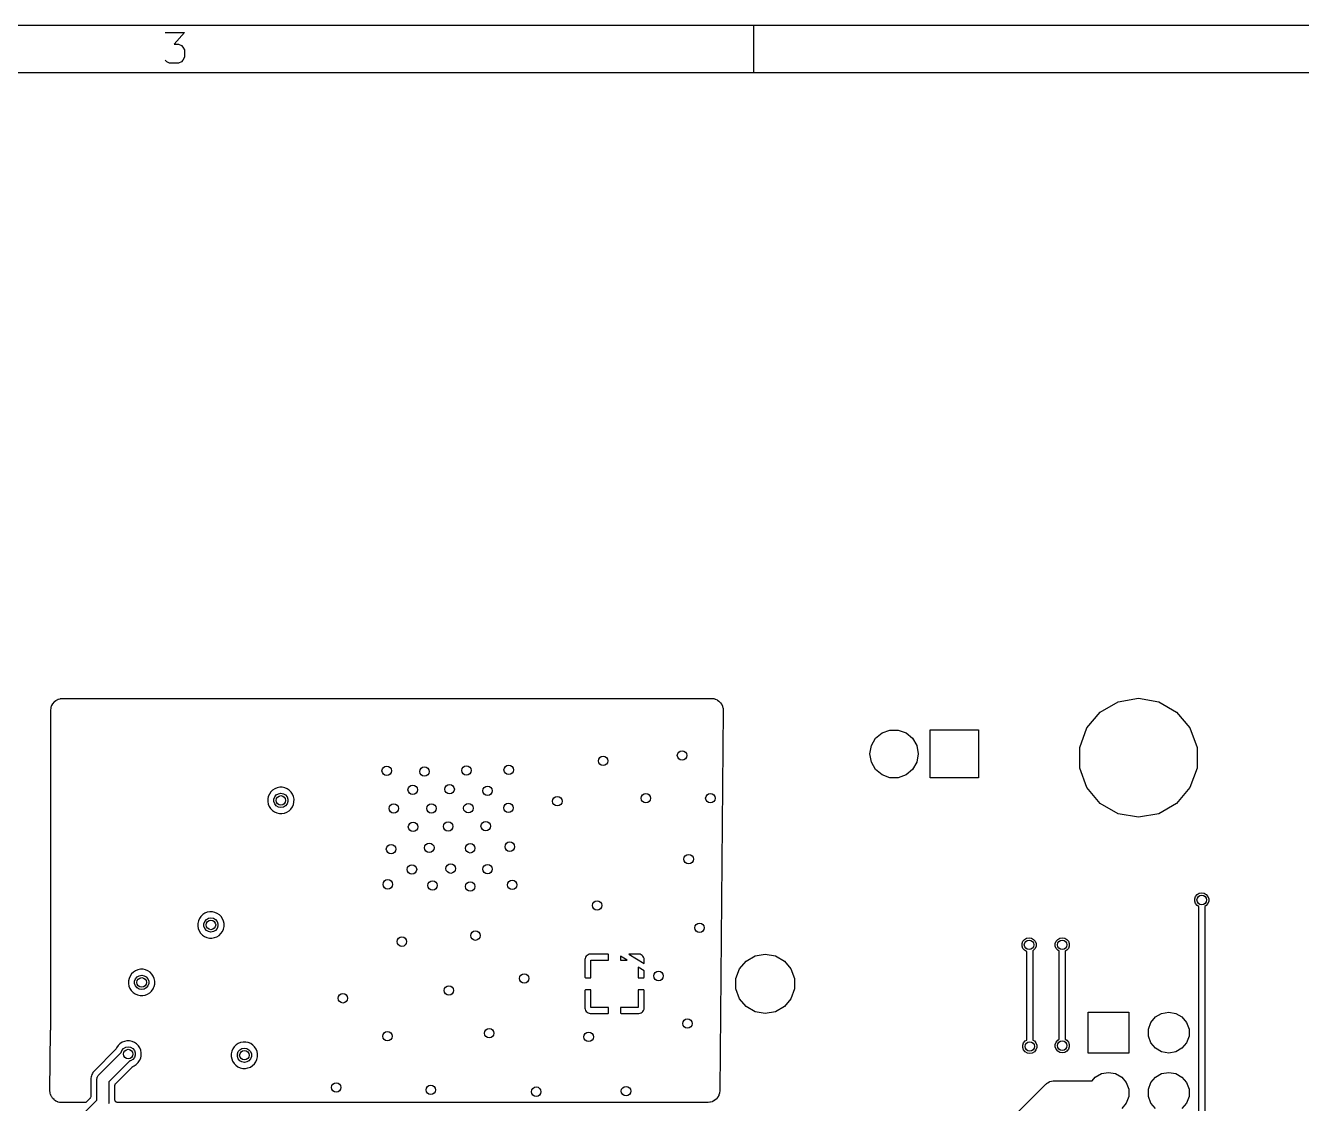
# Model space of a CAD drawing. Extents: x 10 to 287, y -200 to -10.
# Drawn here: x 129.3 to 183.1, y -55.4 to -10 of the extents above; entities that cross this region are included whole.
import ezdxf

# ---------------------------------------------------------------- set-up
doc = ezdxf.new("R2010")
doc.units = 0
doc.header["$MEASUREMENT"] = 0
doc.layers.add('BLACK', color=7, linetype='CONTINUOUS')

msp = doc.modelspace()

# ---------------------------------------------------------------- linework, layer by layer
at = {"layer": 'Black'}
for p, q in [((287.002, -10), (10, -10)), ((160, -12), (160, -10)), ((135.186, -10.2881), (135.99, -10.2881)), ((135.99, -10.2881), (135.557, -10.7833)), ((135.557, -10.7833), (135.743, -10.7833)), ((135.743, -10.7833), (135.867, -10.8452)), ((135.867, -10.8452), (135.929, -10.9071)), ((135.929, -10.9071), (135.99, -11.031)), ((135.99, -11.031), (135.99, -11.3405)), ((135.248, -11.5262), (135.186, -11.4643)), ((135.371, -11.5881), (135.248, -11.5262)), ((135.743, -11.5881), (135.371, -11.5881)), ((135.867, -11.5262), (135.743, -11.5881)), ((135.929, -11.4643), (135.867, -11.5262)), ((135.99, -11.3405), (135.929, -11.4643)), ((285.002, -12), (12, -12)), ((130.374, -38.7523), (130.395, -38.6824)), ((130.395, -38.6824), (130.4, -38.6713)), ((130.4, -38.6713), (130.404, -38.6594)), ((130.404, -38.6594), (130.439, -38.595)), ((130.439, -38.595), (130.446, -38.5852)), ((130.446, -38.5852), (130.453, -38.5743)), ((130.453, -38.5743), (130.499, -38.5178)), ((130.499, -38.5178), (130.508, -38.5097)), ((130.508, -38.5097), (130.517, -38.5002)), ((130.517, -38.5002), (130.573, -38.4539)), ((130.573, -38.4539), (130.584, -38.4477)), ((130.584, -38.4477), (130.594, -38.44)), ((130.594, -38.44), (130.658, -38.4056)), ((130.658, -38.4056), (130.67, -38.4017)), ((130.67, -38.4017), (130.681, -38.3961)), ((130.681, -38.3961), (130.751, -38.3749)), ((130.751, -38.3749), (130.764, -38.3734)), ((130.764, -38.3734), (130.776, -38.37)), ((130.776, -38.37), (130.855, -38.3622)), ((130.855, -38.3622), (130.861, -38.3627)), ((130.861, -38.3627), (130.867, -38.3616)), ((130.867, -38.3616), (158.201, -38.3616)), ((158.201, -38.3616), (158.207, -38.3626)), ((158.207, -38.3626), (158.213, -38.3621)), ((158.213, -38.3621), (158.283, -38.3683)), ((158.283, -38.3683), (158.294, -38.3712)), ((158.294, -38.3712), (158.305, -38.3722)), ((158.305, -38.3722), (158.368, -38.3892)), ((158.368, -38.3892), (158.378, -38.394)), ((158.378, -38.394), (158.389, -38.3969)), ((158.389, -38.3969), (158.448, -38.4247)), ((158.448, -38.4247), (158.458, -38.4311)), ((158.458, -38.4311), (158.468, -38.4358)), ((158.468, -38.4358), (158.521, -38.4735)), ((158.521, -38.4735), (158.529, -38.4815)), ((158.529, -38.4815), (158.538, -38.4879)), ((158.538, -38.4879), (158.584, -38.5343)), ((158.584, -38.5343), (158.59, -38.5435)), ((158.59, -38.5435), (158.598, -38.5515)), ((158.598, -38.5515), (158.635, -38.6052)), ((158.635, -38.6052), (158.64, -38.6154)), ((158.64, -38.6154), (158.647, -38.6246)), ((158.647, -38.6246), (158.674, -38.684)), ((158.674, -38.684), (158.677, -38.6948)), ((158.677, -38.6948), (158.681, -38.7049)), ((158.681, -38.7049), (158.698, -38.7682)), ((174.596, -38.9406), (175.351, -38.5047)), ((175.351, -38.5047), (176.21, -38.3533)), ((176.21, -38.3533), (177.068, -38.5047)), ((177.068, -38.5047), (177.823, -38.9406)), ((130.36, -38.8681), (130.361, -38.862)), ((130.36, -42.7191), (130.36, -38.8681)), ((130.361, -38.8557), (130.369, -38.7768)), ((130.361, -38.862), (130.361, -38.8557)), ((130.369, -38.7768), (130.372, -38.7647)), ((130.372, -38.7647), (130.374, -38.7523)), ((158.707, -38.8721), (158.564, -54.8929)), ((158.698, -38.7682), (158.699, -38.7794)), ((158.699, -38.7794), (158.701, -38.7902)), ((158.701, -38.7902), (158.707, -38.8609)), ((158.707, -38.8609), (158.706, -38.8665)), ((158.706, -38.8665), (158.707, -38.8721)), ((174.036, -39.6084), (174.596, -38.9406)), ((177.823, -38.9406), (178.384, -39.6084)), ((165.402, -39.8162), (165.734, -39.6956)), ((165.734, -39.6956), (166.086, -39.6956)), ((166.086, -39.6956), (166.418, -39.8162)), ((167.434, -41.716), (167.434, -39.684)), ((167.434, -39.684), (169.466, -39.684)), ((169.466, -39.684), (169.466, -41.716)), ((173.738, -40.4276), (174.036, -39.6084)), ((178.384, -39.6084), (178.682, -40.4276)), ((164.955, -40.3486), (165.132, -40.043)), ((165.132, -40.043), (165.402, -39.8162)), ((166.418, -39.8162), (166.688, -40.043)), ((166.688, -40.043), (166.865, -40.3486)), ((164.894, -40.6961), (164.955, -40.3486)), ((164.894, -40.7039), (164.894, -40.6961)), ((164.955, -41.0514), (164.894, -40.7039)), ((166.865, -40.3486), (166.926, -40.6961)), ((166.926, -40.7039), (166.865, -41.0514)), ((166.926, -40.6961), (166.926, -40.7039)), ((173.738, -41.2994), (173.738, -40.4276)), ((178.682, -40.4276), (178.682, -41.2994)), ((165.132, -41.357), (164.955, -41.0514)), ((165.402, -41.5838), (165.132, -41.357)), ((166.688, -41.357), (166.418, -41.5838)), ((166.865, -41.0514), (166.688, -41.357)), ((174.036, -42.1186), (173.738, -41.2994)), ((178.682, -41.2994), (178.384, -42.1186)), ((165.734, -41.7044), (165.402, -41.5838)), ((166.086, -41.7044), (165.734, -41.7044)), ((166.418, -41.5838), (166.086, -41.7044)), ((169.466, -41.716), (167.434, -41.716)), ((139.53, -42.4936), (139.508, -42.5998)), ((139.573, -42.3938), (139.53, -42.4936)), ((139.634, -42.3042), (139.573, -42.3938)), ((139.712, -42.2282), (139.634, -42.3042)), ((139.803, -42.1687), (139.712, -42.2282)), ((139.8, -42.5114), (139.867, -42.4314)), ((139.904, -42.1281), (139.803, -42.1687)), ((139.867, -42.4314), (139.958, -42.3791)), ((140.01, -42.1077), (139.904, -42.1281)), ((139.958, -42.3791), (140.061, -42.361)), ((140.119, -42.1085), (140.01, -42.1077)), ((140.061, -42.361), (140.164, -42.3791)), ((140.225, -42.1303), (140.119, -42.1085)), ((140.164, -42.3791), (140.254, -42.4314)), ((140.325, -42.1724), (140.225, -42.1303)), ((140.254, -42.4314), (140.321, -42.5114)), ((140.415, -42.2331), (140.325, -42.1724)), ((140.492, -42.3102), (140.415, -42.2331)), ((140.552, -42.4006), (140.492, -42.3102)), ((140.593, -42.501), (140.552, -42.4006)), ((174.596, -42.7864), (174.036, -42.1186)), ((178.384, -42.1186), (177.823, -42.7864)), ((130.359, -47.9692), (130.36, -42.7191)), ((139.508, -42.5998), (139.506, -42.7084)), ((139.506, -42.7084), (139.526, -42.8152)), ((139.526, -42.8152), (139.566, -42.9162)), ((139.566, -42.9162), (139.625, -43.0074)), ((139.625, -43.0074), (139.7, -43.0856)), ((139.764, -42.6096), (139.8, -42.5114)), ((139.764, -42.7141), (139.764, -42.6096)), ((139.8, -42.8123), (139.764, -42.7141)), ((139.867, -42.8923), (139.8, -42.8123)), ((139.958, -42.9446), (139.867, -42.8923)), ((140.061, -42.9627), (139.958, -42.9446)), ((140.164, -42.9446), (140.061, -42.9627)), ((140.254, -42.8923), (140.164, -42.9446)), ((140.321, -42.8123), (140.254, -42.8923)), ((140.321, -42.5114), (140.357, -42.6096)), ((140.357, -42.7141), (140.321, -42.8123)), ((140.357, -42.6096), (140.357, -42.7141)), ((140.403, -43.1003), (140.482, -43.0254)), ((140.482, -43.0254), (140.544, -42.9367)), ((140.544, -42.9367), (140.589, -42.8375)), ((140.589, -42.8375), (140.612, -42.7325)), ((140.614, -42.6067), (140.593, -42.501)), ((140.612, -42.7325), (140.614, -42.6067)), ((175.351, -43.2223), (174.596, -42.7864)), ((177.823, -42.7864), (177.068, -43.2223)), ((139.7, -43.0856), (139.789, -43.1475)), ((139.789, -43.1475), (139.889, -43.191)), ((139.889, -43.191), (139.995, -43.2143)), ((139.995, -43.2143), (140.103, -43.2166)), ((140.103, -43.2166), (140.21, -43.1977)), ((140.21, -43.1977), (140.312, -43.1585)), ((140.312, -43.1585), (140.403, -43.1003)), ((176.21, -43.3737), (175.351, -43.2223)), ((177.068, -43.2223), (176.21, -43.3737)), ((178.584, -46.8078), (178.619, -46.7096)), ((178.619, -46.7096), (178.687, -46.6295)), ((178.687, -46.6295), (178.777, -46.5773)), ((178.777, -46.5773), (178.88, -46.5591)), ((178.88, -46.5591), (178.983, -46.5773)), ((178.983, -46.5773), (179.073, -46.6295)), ((179.073, -46.6295), (179.141, -46.7096)), ((179.141, -46.7096), (179.176, -46.8078)), ((178.584, -46.9122), (178.584, -46.8078)), ((178.619, -47.0104), (178.584, -46.9122)), ((178.687, -47.0905), (178.619, -47.0104)), ((178.753, -47.1288), (178.687, -47.0905)), ((178.753, -108.291), (178.753, -47.1288)), ((179.073, -47.0905), (179.007, -47.1288)), ((179.007, -47.1288), (179.007, -108.45)), ((179.141, -47.0104), (179.073, -47.0905)), ((179.176, -46.9122), (179.141, -47.0104)), ((179.176, -46.8078), (179.176, -46.9122)), ((136.559, -47.85), (136.557, -47.9586)), ((136.581, -47.7438), (136.559, -47.85)), ((136.624, -47.644), (136.581, -47.7438)), ((136.686, -47.5544), (136.624, -47.644)), ((136.763, -47.4784), (136.686, -47.5544)), ((136.854, -47.4189), (136.763, -47.4784)), ((136.815, -47.8598), (136.851, -47.7616)), ((136.815, -47.9643), (136.815, -47.8598)), ((136.851, -47.7616), (136.918, -47.6815)), ((136.955, -47.3783), (136.854, -47.4189)), ((136.918, -47.6815), (137.009, -47.6293)), ((137.061, -47.3579), (136.955, -47.3783)), ((137.009, -47.6293), (137.112, -47.6112)), ((137.17, -47.3587), (137.061, -47.3579)), ((137.112, -47.6112), (137.215, -47.6293)), ((137.276, -47.3805), (137.17, -47.3587)), ((137.215, -47.6293), (137.305, -47.6815)), ((137.376, -47.4226), (137.276, -47.3805)), ((137.305, -47.6815), (137.372, -47.7616)), ((137.372, -47.7616), (137.408, -47.8598)), ((137.466, -47.4833), (137.376, -47.4226)), ((137.408, -47.8598), (137.408, -47.9643)), ((137.543, -47.5604), (137.466, -47.4833)), ((137.603, -47.6508), (137.543, -47.5604)), ((137.644, -47.7512), (137.603, -47.6508)), ((137.665, -47.8568), (137.644, -47.7512)), ((137.664, -47.9826), (137.665, -47.8568)), ((130.358, -49.3566), (130.359, -47.9692)), ((136.557, -47.9586), (136.577, -48.0654)), ((136.577, -48.0654), (136.617, -48.1664)), ((136.617, -48.1664), (136.676, -48.2576)), ((136.676, -48.2576), (136.751, -48.3357)), ((136.751, -48.3357), (136.84, -48.3977)), ((136.851, -48.0625), (136.815, -47.9643)), ((136.84, -48.3977), (136.94, -48.4412)), ((136.918, -48.1425), (136.851, -48.0625)), ((137.009, -48.1947), (136.918, -48.1425)), ((137.112, -48.2129), (137.009, -48.1947)), ((137.215, -48.1947), (137.112, -48.2129)), ((137.305, -48.1425), (137.215, -48.1947)), ((137.261, -48.4479), (137.363, -48.4087)), ((137.372, -48.0625), (137.305, -48.1425)), ((137.363, -48.4087), (137.454, -48.3505)), ((137.408, -47.9643), (137.372, -48.0625)), ((137.454, -48.3505), (137.533, -48.2756)), ((137.533, -48.2756), (137.596, -48.1869)), ((137.596, -48.1869), (137.64, -48.0876)), ((137.64, -48.0876), (137.664, -47.9826)), ((136.94, -48.4412), (137.046, -48.4645)), ((137.046, -48.4645), (137.154, -48.4668)), ((137.154, -48.4668), (137.261, -48.4479)), ((171.304, -48.6978), (171.339, -48.5996)), ((171.304, -48.8022), (171.304, -48.6978)), ((171.339, -48.9004), (171.304, -48.8022)), ((171.339, -48.5996), (171.407, -48.5195)), ((171.407, -48.9805), (171.339, -48.9004)), ((171.407, -48.5195), (171.497, -48.4673)), ((171.497, -48.4673), (171.6, -48.4491)), ((171.6, -48.4491), (171.703, -48.4673)), ((171.703, -48.4673), (171.793, -48.5195)), ((171.793, -48.5195), (171.861, -48.5996)), ((171.861, -48.9004), (171.793, -48.9805)), ((171.861, -48.5996), (171.896, -48.6978)), ((171.896, -48.8022), (171.861, -48.9004)), ((171.896, -48.6978), (171.896, -48.8022)), ((172.704, -48.6978), (172.739, -48.5996)), ((172.704, -48.8022), (172.704, -48.6978)), ((172.739, -48.9004), (172.704, -48.8022)), ((172.739, -48.5996), (172.807, -48.5195)), ((172.807, -48.9805), (172.739, -48.9004)), ((172.807, -48.5195), (172.897, -48.4673)), ((172.897, -48.4673), (173, -48.4491)), ((173, -48.4491), (173.103, -48.4673)), ((173.103, -48.4673), (173.193, -48.5195)), ((173.193, -48.5195), (173.261, -48.5996)), ((173.261, -48.9004), (173.193, -48.9805)), ((173.261, -48.5996), (173.296, -48.6978)), ((173.296, -48.8022), (173.261, -48.9004)), ((173.296, -48.6978), (173.296, -48.8022)), ((130.358, -50.3899), (130.358, -49.3566)), ((152.883, -49.32), (152.874, -49.3691)), ((152.874, -49.3691), (152.874, -50.1187)), ((152.903, -49.2738), (152.883, -49.32)), ((152.93, -49.2322), (152.903, -49.2738)), ((152.966, -49.1968), (152.93, -49.2322)), ((153.007, -49.169), (152.966, -49.1968)), ((153.054, -49.1499), (153.007, -49.169)), ((153.103, -49.1401), (153.054, -49.1499)), ((153.852, -49.1401), (153.103, -49.1401)), ((153.128, -50.1396), (153.128, -49.3941)), ((153.128, -49.3941), (153.873, -49.3941)), ((153.873, -49.161), (153.852, -49.1401)), ((153.873, -49.3941), (153.873, -49.161)), ((154.656, -49.3941), (154.381, -49.2243)), ((154.381, -49.2243), (154.381, -49.3941)), ((154.381, -49.3941), (154.656, -49.3941)), ((154.728, -49.1401), (155.381, -49.5431)), ((155.152, -49.1401), (154.728, -49.1401)), ((155.201, -49.1499), (155.152, -49.1401)), ((155.247, -49.169), (155.201, -49.1499)), ((155.289, -49.1968), (155.247, -49.169)), ((155.324, -49.2322), (155.289, -49.1968)), ((155.352, -49.2738), (155.324, -49.2322)), ((155.371, -49.32), (155.352, -49.2738)), ((155.381, -49.3691), (155.371, -49.32)), ((155.381, -49.5431), (155.381, -49.3691)), ((159.391, -49.7664), (159.671, -49.4326)), ((159.671, -49.4326), (160.048, -49.2148)), ((160.048, -49.2148), (160.477, -49.1391)), ((160.477, -49.1391), (160.906, -49.2148)), ((160.906, -49.2148), (161.284, -49.4326)), ((161.284, -49.4326), (161.564, -49.7664)), ((171.497, -49.0327), (171.407, -48.9805)), ((171.505, -49.034), (171.497, -49.0327)), ((171.505, -52.7626), (171.505, -49.034)), ((171.793, -48.9805), (171.759, -49.0006)), ((171.759, -49.0006), (171.759, -52.7626)), ((172.873, -49.0188), (172.807, -48.9805)), ((172.873, -52.7312), (172.873, -49.0188)), ((173.193, -48.9805), (173.127, -49.0188)), ((173.127, -49.0188), (173.127, -52.7312)), ((133.765, -49.975), (133.703, -50.0646)), ((133.842, -49.899), (133.765, -49.975)), ((133.933, -49.8395), (133.842, -49.899)), ((134.034, -49.7989), (133.933, -49.8395)), ((134.14, -49.7785), (134.034, -49.7989)), ((134.249, -49.7793), (134.14, -49.7785)), ((134.355, -49.8011), (134.249, -49.7793)), ((134.455, -49.8432), (134.355, -49.8011)), ((134.545, -49.9039), (134.455, -49.8432)), ((134.622, -49.981), (134.545, -49.9039)), ((134.682, -50.0714), (134.622, -49.981)), ((155.381, -49.8416), (155.127, -49.6848)), ((155.127, -49.6848), (155.127, -50.1396)), ((155.381, -50.1187), (155.381, -49.8416)), ((159.242, -50.1758), (159.391, -49.7664)), ((161.564, -49.7664), (161.713, -50.1758)), ((130.358, -52.3314), (130.358, -50.3899)), ((133.638, -50.2706), (133.636, -50.3792)), ((133.636, -50.3792), (133.656, -50.486)), ((133.66, -50.1644), (133.638, -50.2706)), ((133.656, -50.486), (133.696, -50.587)), ((133.703, -50.0646), (133.66, -50.1644)), ((133.894, -50.2804), (133.93, -50.1822)), ((133.894, -50.3849), (133.894, -50.2804)), ((133.93, -50.4831), (133.894, -50.3849)), ((133.93, -50.1822), (133.997, -50.1022)), ((133.997, -50.5631), (133.93, -50.4831)), ((133.997, -50.1022), (134.088, -50.0499)), ((134.088, -50.6154), (133.997, -50.5631)), ((134.088, -50.0499), (134.191, -50.0318)), ((134.191, -50.0318), (134.294, -50.0499)), ((134.294, -50.0499), (134.384, -50.1022)), ((134.384, -50.5631), (134.294, -50.6154)), ((134.384, -50.1022), (134.451, -50.1822)), ((134.451, -50.4831), (134.384, -50.5631)), ((134.451, -50.1822), (134.487, -50.2804)), ((134.487, -50.3849), (134.451, -50.4831)), ((134.487, -50.2804), (134.487, -50.3849)), ((134.723, -50.1718), (134.682, -50.0714)), ((134.694, -50.5642), (134.719, -50.5083)), ((134.719, -50.5083), (134.743, -50.4033)), ((134.744, -50.2775), (134.723, -50.1718)), ((134.743, -50.4033), (134.744, -50.2775)), ((152.874, -50.1187), (152.895, -50.1396)), ((152.895, -50.1396), (153.128, -50.1396)), ((155.127, -50.1396), (155.36, -50.1396)), ((155.36, -50.1396), (155.381, -50.1187)), ((159.242, -50.6114), (159.242, -50.1758)), ((161.713, -50.1758), (161.713, -50.6114)), ((133.696, -50.587), (133.755, -50.6782)), ((133.755, -50.6782), (133.83, -50.7564)), ((133.83, -50.7564), (133.919, -50.8183)), ((133.919, -50.8183), (134.019, -50.8618)), ((134.019, -50.8618), (134.125, -50.8851)), ((134.191, -50.6335), (134.088, -50.6154)), ((134.125, -50.8851), (134.233, -50.8874)), ((134.294, -50.6154), (134.191, -50.6335)), ((134.233, -50.8874), (134.34, -50.8685)), ((134.34, -50.8685), (134.442, -50.8293)), ((134.442, -50.8293), (134.533, -50.7711)), ((134.533, -50.7711), (134.612, -50.6962)), ((134.612, -50.6962), (134.675, -50.6075)), ((134.675, -50.6075), (134.694, -50.5642)), ((134.694, -50.5642), (134.694, -50.5642)), ((152.895, -50.6476), (152.874, -50.6685)), ((152.874, -50.6685), (152.874, -51.4181)), ((153.128, -50.6476), (152.895, -50.6476)), ((153.128, -51.3931), (153.128, -50.6476)), ((155.127, -50.6476), (155.127, -51.3931)), ((155.36, -50.6476), (155.127, -50.6476)), ((155.381, -50.6685), (155.36, -50.6476)), ((155.381, -51.4181), (155.381, -50.6685)), ((159.391, -51.0208), (159.242, -50.6114)), ((159.671, -51.3546), (159.391, -51.0208)), ((161.564, -51.0208), (161.284, -51.3546)), ((161.713, -50.6114), (161.564, -51.0208)), ((152.874, -51.4181), (152.883, -51.4672)), ((152.883, -51.4672), (152.903, -51.5134)), ((152.903, -51.5134), (152.93, -51.555)), ((152.93, -51.555), (152.966, -51.5904)), ((152.966, -51.5904), (153.007, -51.6182)), ((153.007, -51.6182), (153.054, -51.6373)), ((153.054, -51.6373), (153.103, -51.6471)), ((153.873, -51.3931), (153.128, -51.3931)), ((153.852, -51.6471), (153.873, -51.6262)), ((153.873, -51.6262), (153.873, -51.3931)), ((155.127, -51.3931), (154.381, -51.3931)), ((154.381, -51.3931), (154.381, -51.6262)), ((154.381, -51.6262), (154.402, -51.6471)), ((155.152, -51.6471), (155.201, -51.6373)), ((155.201, -51.6373), (155.247, -51.6182)), ((155.247, -51.6182), (155.289, -51.5904)), ((155.289, -51.5904), (155.324, -51.555)), ((155.324, -51.555), (155.352, -51.5134)), ((155.352, -51.5134), (155.371, -51.4672)), ((155.371, -51.4672), (155.381, -51.4181)), ((160.048, -51.5724), (159.671, -51.3546)), ((160.477, -51.6481), (160.048, -51.5724)), ((160.906, -51.5724), (160.477, -51.6481)), ((161.284, -51.3546), (160.906, -51.5724)), ((174.086, -53.3136), (174.086, -51.5864)), ((174.086, -51.5864), (175.814, -51.5864)), ((175.814, -51.5864), (175.814, -53.3136)), ((176.932, -51.7884), (177.191, -51.6385)), ((177.191, -51.6385), (177.487, -51.5864)), ((177.487, -51.5864), (177.493, -51.5864)), ((177.493, -51.5864), (177.789, -51.6385)), ((177.789, -51.6385), (178.048, -51.7884)), ((153.103, -51.6471), (153.852, -51.6471)), ((154.402, -51.6471), (155.152, -51.6471)), ((176.636, -52.3), (176.739, -52.0182)), ((176.739, -52.0182), (176.932, -51.7884)), ((178.048, -51.7884), (178.241, -52.0182)), ((178.241, -52.0182), (178.344, -52.3)), ((130.325, -54.893), (130.342, -52.3959)), ((130.342, -52.3959), (130.344, -52.3847)), ((130.344, -52.3787), (130.345, -52.375)), ((130.344, -52.3847), (130.344, -52.3787)), ((130.345, -52.3676), (130.349, -52.3603)), ((130.345, -52.375), (130.345, -52.3676)), ((130.349, -52.3603), (130.35, -52.3525)), ((130.35, -52.3525), (130.352, -52.349)), ((130.352, -52.3471), (130.357, -52.3354)), ((130.352, -52.349), (130.352, -52.3471)), ((130.357, -52.3354), (130.358, -52.332)), ((130.358, -52.332), (130.358, -52.3314)), ((176.636, -52.6), (176.636, -52.3)), ((176.739, -52.8818), (176.636, -52.6)), ((178.344, -52.6), (178.241, -52.8818)), ((178.344, -52.3), (178.344, -52.6)), ((133.089, -53.1671), (132.2, -54.0559)), ((133.09, -53.1654), (133.089, -53.1671)), ((133.092, -53.1642), (133.09, -53.1654)), ((133.103, -53.1474), (133.092, -53.1642)), ((133.114, -53.1309), (133.103, -53.1474)), ((133.115, -53.129), (133.114, -53.1309)), ((133.116, -53.1273), (133.115, -53.129)), ((133.134, -53.0847), (133.116, -53.1273)), ((133.196, -52.995), (133.134, -53.0847)), ((133.273, -52.9191), (133.196, -52.995)), ((133.364, -52.8596), (133.273, -52.9191)), ((133.332, -53.2837), (133.361, -53.2023)), ((133.361, -53.2023), (133.428, -53.1222)), ((133.465, -52.8189), (133.364, -52.8596)), ((133.428, -53.1222), (133.519, -53.07)), ((133.571, -52.7986), (133.465, -52.8189)), ((133.519, -53.07), (133.622, -53.0518)), ((133.68, -52.7993), (133.571, -52.7986)), ((133.622, -53.0518), (133.725, -53.07)), ((133.786, -52.8212), (133.68, -52.7993)), ((133.725, -53.07), (133.815, -53.1222)), ((133.886, -52.8633), (133.786, -52.8212)), ((133.815, -53.1222), (133.882, -53.2023)), ((133.882, -53.2023), (133.918, -53.3005)), ((133.976, -52.924), (133.886, -52.8633)), ((134.053, -53.001), (133.976, -52.924)), ((134.113, -53.0915), (134.053, -53.001)), ((134.154, -53.1919), (134.113, -53.0915)), ((134.175, -53.2975), (134.154, -53.1919)), ((137.991, -53.2353), (137.969, -53.3415)), ((138.034, -53.1355), (137.991, -53.2353)), ((138.095, -53.0458), (138.034, -53.1355)), ((138.173, -52.9699), (138.095, -53.0458)), ((138.264, -52.9104), (138.173, -52.9699)), ((138.225, -53.3513), (138.261, -53.2531)), ((138.261, -53.2531), (138.328, -53.173)), ((138.364, -52.8697), (138.264, -52.9104)), ((138.328, -53.173), (138.419, -53.1208)), ((138.471, -52.8494), (138.364, -52.8697)), ((138.419, -53.1208), (138.521, -53.1026)), ((138.58, -52.8501), (138.471, -52.8494)), ((138.521, -53.1026), (138.624, -53.1208)), ((138.686, -52.872), (138.58, -52.8501)), ((138.624, -53.1208), (138.715, -53.173)), ((138.786, -52.9141), (138.686, -52.872)), ((138.715, -53.173), (138.782, -53.2531)), ((138.782, -53.2531), (138.818, -53.3513)), ((138.876, -52.9748), (138.786, -52.9141)), ((138.953, -53.0518), (138.876, -52.9748)), ((139.013, -53.1423), (138.953, -53.0518)), ((139.054, -53.2427), (139.013, -53.1423)), ((139.075, -53.3483), (139.054, -53.2427)), ((171.335, -52.9791), (171.371, -52.881)), ((171.335, -53.0836), (171.335, -52.9791)), ((171.371, -53.1818), (171.335, -53.0836)), ((171.371, -52.881), (171.438, -52.8009)), ((171.438, -53.2619), (171.371, -53.1818)), ((171.438, -52.8009), (171.505, -52.7626)), ((171.759, -52.7626), (171.825, -52.8009)), ((171.825, -52.8009), (171.892, -52.881)), ((171.892, -53.1818), (171.825, -53.2619)), ((171.892, -52.881), (171.928, -52.9791)), ((171.928, -53.0836), (171.892, -53.1818)), ((171.928, -52.9791), (171.928, -53.0836)), ((172.704, -52.9478), (172.739, -52.8496)), ((172.704, -53.0522), (172.704, -52.9478)), ((172.739, -53.1504), (172.704, -53.0522)), ((172.739, -52.8496), (172.807, -52.7695)), ((172.807, -53.2305), (172.739, -53.1504)), ((172.807, -52.7695), (172.873, -52.7312)), ((172.897, -53.2827), (172.807, -53.2305)), ((173.193, -53.2305), (173.103, -53.2827)), ((173.127, -52.7312), (173.193, -52.7695)), ((173.193, -52.7695), (173.261, -52.8496)), ((173.261, -53.1504), (173.193, -53.2305)), ((173.261, -52.8496), (173.296, -52.9478)), ((173.296, -53.0522), (173.261, -53.1504)), ((173.296, -52.9478), (173.296, -53.0522)), ((176.932, -53.1116), (176.739, -52.8818)), ((177.191, -53.2615), (176.932, -53.1116)), ((178.048, -53.1116), (177.789, -53.2615)), ((178.241, -52.8818), (178.048, -53.1116)), ((132.375, -54.2399), (133.332, -53.2837)), ((133.693, -53.6411), (132.809, -54.5247)), ((133.725, -53.6354), (133.693, -53.6411)), ((133.815, -53.5832), (133.725, -53.6354)), ((133.882, -53.5031), (133.815, -53.5832)), ((133.873, -53.8493), (133.964, -53.7912)), ((133.918, -53.4049), (133.882, -53.5031)), ((133.918, -53.3005), (133.918, -53.4049)), ((133.964, -53.7912), (134.043, -53.7163)), ((134.043, -53.7163), (134.106, -53.6275)), ((134.106, -53.6275), (134.15, -53.5283)), ((134.15, -53.5283), (134.171, -53.4326)), ((134.171, -53.4326), (134.174, -53.4233)), ((134.171, -53.4326), (134.171, -53.4326)), ((134.171, -53.4326), (134.171, -53.4326)), ((134.174, -53.4233), (134.175, -53.2975)), ((137.969, -53.3415), (137.967, -53.4501)), ((137.967, -53.4501), (137.987, -53.5569)), ((137.987, -53.5569), (138.027, -53.6578)), ((138.027, -53.6578), (138.085, -53.7491)), ((138.085, -53.7491), (138.161, -53.8272)), ((138.225, -53.4557), (138.225, -53.3513)), ((138.261, -53.5539), (138.225, -53.4557)), ((138.328, -53.634), (138.261, -53.5539)), ((138.419, -53.6862), (138.328, -53.634)), ((138.521, -53.7044), (138.419, -53.6862)), ((138.624, -53.6862), (138.521, -53.7044)), ((138.715, -53.634), (138.624, -53.6862)), ((138.782, -53.5539), (138.715, -53.634)), ((138.818, -53.4557), (138.782, -53.5539)), ((138.818, -53.3513), (138.818, -53.4557)), ((138.864, -53.842), (138.943, -53.7671)), ((138.943, -53.7671), (139.005, -53.6783)), ((139.005, -53.6783), (139.049, -53.5791)), ((139.049, -53.5791), (139.073, -53.4741)), ((139.073, -53.4741), (139.075, -53.3483)), ((171.529, -53.3141), (171.438, -53.2619)), ((171.632, -53.3323), (171.529, -53.3141)), ((171.735, -53.3141), (171.632, -53.3323)), ((171.825, -53.2619), (171.735, -53.3141)), ((173, -53.3009), (172.897, -53.2827)), ((173.103, -53.2827), (173, -53.3009)), ((175.814, -53.3136), (174.086, -53.3136)), ((177.487, -53.3136), (177.191, -53.2615)), ((177.493, -53.3136), (177.487, -53.3136)), ((177.789, -53.2615), (177.493, -53.3136)), ((132.058, -54.3166), (132.053, -54.3652)), ((132.073, -54.27), (132.058, -54.3166)), ((132.087, -54.222), (132.073, -54.2687)), ((132.073, -54.2687), (132.073, -54.2693)), ((132.073, -54.2693), (132.073, -54.27)), ((132.111, -54.1792), (132.087, -54.222)), ((132.135, -54.1349), (132.111, -54.178)), ((132.111, -54.178), (132.111, -54.1785)), ((132.111, -54.1785), (132.111, -54.1792)), ((132.166, -54.0975), (132.135, -54.1349)), ((132.167, -54.0965), (132.166, -54.0969)), ((132.166, -54.0969), (132.166, -54.0975)), ((132.2, -54.0559), (132.167, -54.0965)), ((132.316, -54.3326), (132.322, -54.3229)), ((132.322, -54.3229), (132.325, -54.3122)), ((132.325, -54.3122), (132.344, -54.285)), ((132.344, -54.285), (132.36, -54.2562)), ((132.36, -54.2562), (132.369, -54.249)), ((132.369, -54.249), (132.375, -54.2399)), ((133.1, -54.5927), (133.806, -53.8867)), ((133.806, -53.8867), (133.81, -53.8843)), ((133.81, -53.8843), (133.812, -53.8809)), ((133.812, -53.8809), (133.828, -53.8717)), ((133.828, -53.8717), (133.842, -53.8614)), ((133.842, -53.8614), (133.846, -53.8603)), ((133.846, -53.8603), (133.85, -53.8581)), ((133.85, -53.8581), (133.873, -53.8493)), ((138.161, -53.8272), (138.25, -53.8892)), ((138.25, -53.8892), (138.35, -53.9327)), ((138.35, -53.9327), (138.456, -53.956)), ((138.456, -53.956), (138.564, -53.9583)), ((138.564, -53.9583), (138.671, -53.9394)), ((138.671, -53.9394), (138.772, -53.9001)), ((138.772, -53.9001), (138.864, -53.842)), ((174.262, -54.483), (174.392, -54.3284)), ((174.392, -54.3284), (174.651, -54.1785)), ((174.651, -54.1785), (174.947, -54.1264)), ((174.947, -54.1264), (174.953, -54.1264)), ((174.953, -54.1264), (175.249, -54.1785)), ((175.249, -54.1785), (175.508, -54.3284)), ((175.508, -54.3284), (175.701, -54.5582)), ((176.739, -54.5582), (176.932, -54.3284)), ((176.932, -54.3284), (177.191, -54.1785)), ((177.191, -54.1785), (177.487, -54.1264)), ((177.487, -54.1264), (177.493, -54.1264)), ((177.493, -54.1264), (177.789, -54.1785)), ((177.789, -54.1785), (178.048, -54.3284)), ((178.048, -54.3284), (178.241, -54.5582)), ((132.053, -54.3665), (132.047, -54.4183)), ((132.047, -54.4183), (132.047, -54.4183)), ((132.047, -54.4183), (132.047, -54.42)), ((132.047, -54.42), (132.047, -55.1369)), ((132.053, -54.3652), (132.053, -54.3658)), ((132.053, -54.3658), (132.053, -54.3665)), ((132.301, -54.4195), (132.303, -54.4085)), ((132.301, -55.2947), (132.301, -54.4195)), ((132.302, -54.3974), (132.311, -54.3653)), ((132.303, -54.4085), (132.302, -54.3974)), ((132.311, -54.3653), (132.316, -54.3326)), ((132.809, -54.5247), (132.809, -55.3999)), ((133.063, -54.6715), (133.068, -54.6554)), ((133.064, -54.677), (133.063, -54.6715)), ((133.063, -54.6825), (133.064, -54.677)), ((133.063, -55.2747), (133.063, -54.6825)), ((133.068, -54.6554), (133.071, -54.6391)), ((133.071, -54.6391), (133.073, -54.6342)), ((133.073, -54.6342), (133.075, -54.6289)), ((133.075, -54.6289), (133.084, -54.6153)), ((133.084, -54.6153), (133.093, -54.6009)), ((133.093, -54.6009), (133.097, -54.5973)), ((133.097, -54.5973), (133.1, -54.5927)), ((168.106, -58.8228), (172.297, -54.6318)), ((172.297, -54.6318), (172.316, -54.619)), ((172.316, -54.619), (172.33, -54.6018)), ((172.33, -54.6018), (172.387, -54.5687)), ((172.387, -54.5687), (172.442, -54.5306)), ((172.442, -54.5306), (172.463, -54.5248)), ((172.463, -54.5248), (172.483, -54.5136)), ((172.483, -54.5136), (172.548, -54.5021)), ((172.548, -54.5021), (172.612, -54.4849)), ((172.612, -54.4849), (172.634, -54.4869)), ((172.634, -54.4869), (172.656, -54.483)), ((172.656, -54.483), (174.262, -54.483)), ((175.701, -54.5582), (175.804, -54.84)), ((175.804, -54.84), (175.804, -55.14)), ((176.636, -54.84), (176.739, -54.5582)), ((176.636, -55.14), (176.636, -54.84)), ((178.241, -54.5582), (178.344, -54.84)), ((178.344, -54.84), (178.344, -55.14)), ((130.326, -54.8985), (130.325, -54.893)), ((130.325, -54.9041), (130.326, -54.8985)), ((130.331, -54.9748), (130.325, -54.9041)), ((130.334, -54.9856), (130.331, -54.9748)), ((130.335, -54.9967), (130.334, -54.9856)), ((130.351, -55.0599), (130.335, -54.9967)), ((130.356, -55.07), (130.351, -55.0599)), ((130.359, -55.0808), (130.356, -55.07)), ((130.386, -55.1401), (130.359, -55.0808)), ((130.393, -55.1493), (130.386, -55.1401)), ((130.397, -55.1594), (130.393, -55.1493)), ((130.434, -55.213), (130.397, -55.1594)), ((130.442, -55.221), (130.434, -55.213)), ((130.449, -55.2301), (130.442, -55.221)), ((130.495, -55.2764), (130.449, -55.2301)), ((130.504, -55.2829), (130.495, -55.2764)), ((130.503, -57.0923), (132.301, -55.2947)), ((130.512, -55.2908), (130.504, -55.2829)), ((130.565, -55.3284), (130.512, -55.2908)), ((130.575, -55.3331), (130.565, -55.3284)), ((130.584, -55.3395), (130.575, -55.3331)), ((130.643, -55.3672), (130.584, -55.3395)), ((130.654, -55.3701), (130.643, -55.3672)), ((130.664, -55.3749), (130.654, -55.3701)), ((130.727, -55.3918), (130.664, -55.3749)), ((130.738, -55.3928), (130.727, -55.3918)), ((130.749, -55.3957), (130.738, -55.3928)), ((130.82, -55.4019), (130.749, -55.3957)), ((130.825, -55.4014), (130.82, -55.4019)), ((130.831, -55.4024), (130.825, -55.4014)), ((131.782, -55.4021), (130.831, -55.4024)), ((131.787, -55.4011), (131.782, -55.4021)), ((131.793, -55.4016), (131.787, -55.4011)), ((131.809, -55.3973), (131.793, -55.4016)), ((131.825, -55.3944), (131.809, -55.3973)), ((131.83, -55.3916), (131.825, -55.3944)), ((131.835, -55.3902), (131.83, -55.3916)), ((131.849, -55.3807), (131.835, -55.3902)), ((131.863, -55.3724), (131.849, -55.3807)), ((131.867, -55.3681), (131.863, -55.3724)), ((131.872, -55.3649), (131.867, -55.3681)), ((132.01, -55.2267), (131.872, -55.3649)), ((132.013, -55.2221), (132.01, -55.2267)), ((132.017, -55.2185), (132.013, -55.2221)), ((132.026, -55.2042), (132.017, -55.2185)), ((132.035, -55.1906), (132.026, -55.2042)), ((132.037, -55.1852), (132.035, -55.1906)), ((132.039, -55.1804), (132.037, -55.1852)), ((132.042, -55.164), (132.039, -55.1804)), ((132.046, -55.148), (132.042, -55.164)), ((132.047, -55.1369), (132.046, -55.1424)), ((132.046, -55.1424), (132.046, -55.148)), ((132.809, -55.3999), (132.807, -55.4109)), ((133.065, -55.2857), (133.063, -55.2747)), ((133.065, -55.2968), (133.065, -55.2857)), ((133.069, -55.3072), (133.065, -55.2968)), ((133.071, -55.3182), (133.069, -55.3072)), ((133.076, -55.3278), (133.071, -55.3182)), ((133.08, -55.3383), (133.076, -55.3278)), ((133.087, -55.3468), (133.08, -55.3383)), ((133.093, -55.3564), (133.087, -55.3468)), ((133.101, -55.3635), (133.093, -55.3564)), ((133.108, -55.372), (133.101, -55.3635)), ((133.118, -55.3776), (133.108, -55.372)), ((133.126, -55.3847), (133.118, -55.3776)), ((133.137, -55.3885), (133.126, -55.3847)), ((133.147, -55.3941), (133.137, -55.3885)), ((133.158, -55.396), (133.147, -55.3941)), ((133.168, -55.3998), (133.158, -55.396)), ((133.179, -55.3998), (133.168, -55.3998)), ((133.19, -55.4017), (133.179, -55.3998)), ((158.058, -55.395), (133.19, -55.4017)), ((158.064, -55.3939), (158.058, -55.395)), ((158.07, -55.3944), (158.064, -55.3939)), ((158.148, -55.3867), (158.07, -55.3944)), ((158.16, -55.3833), (158.148, -55.3867)), ((158.173, -55.3819), (158.16, -55.3833)), ((158.242, -55.3609), (158.173, -55.3819)), ((158.253, -55.3553), (158.242, -55.3609)), ((158.265, -55.3515), (158.253, -55.3553)), ((158.329, -55.3174), (158.265, -55.3515)), ((158.339, -55.3097), (158.329, -55.3174)), ((158.35, -55.3037), (158.339, -55.3097)), ((158.406, -55.2578), (158.35, -55.3037)), ((158.414, -55.2484), (158.406, -55.2578)), ((158.424, -55.2404), (158.414, -55.2484)), ((158.47, -55.1845), (158.424, -55.2404)), ((158.476, -55.1737), (158.47, -55.1845)), ((158.484, -55.164), (158.476, -55.1737)), ((158.519, -55.1001), (158.484, -55.164)), ((158.523, -55.0883), (158.519, -55.1001)), ((158.528, -55.0773), (158.523, -55.0883)), ((158.55, -55.0079), (158.528, -55.0773)), ((158.551, -54.9956), (158.55, -55.0079)), ((158.555, -54.9837), (158.551, -54.9956)), ((158.563, -54.9053), (158.555, -54.9837)), ((158.564, -54.8929), (158.563, -54.899)), ((158.563, -54.899), (158.563, -54.9053)), ((175.804, -55.14), (175.701, -55.4218)), ((176.739, -55.4218), (176.636, -55.14)), ((178.344, -55.14), (178.241, -55.4218)), ((132.808, -55.4221), (132.799, -55.4541)), ((132.807, -55.4109), (132.808, -55.4221)), ((175.701, -55.4218), (175.508, -55.6516)), ((176.932, -55.6516), (176.739, -55.4218)), ((178.241, -55.4218), (178.048, -55.6516))]:
    msp.add_line(p, q, dxfattribs=at)
for centre in [(153.645, -40.9956), (156.972, -40.767), (144.521, -41.4122), (146.111, -41.4452), (147.881, -41.3995), (149.664, -41.3766), (140.061, -42.6618), (145.618, -42.2123), (147.173, -42.1894), (148.773, -42.258), (155.448, -42.5704), (158.166, -42.5704), (144.818, -42.9997), (146.408, -42.9997), (147.963, -42.9895), (149.654, -42.9768), (151.714, -42.6974), (147.112, -43.7617), (148.694, -43.7439), (145.631, -43.7769), (144.704, -44.7142), (146.317, -44.6583), (148.041, -44.6811), (149.71, -44.6126), (157.251, -45.1358), (145.585, -45.5727), (147.218, -45.5371), (148.773, -45.56), (144.567, -46.2001), (146.454, -46.2458), (148.041, -46.2915), (149.814, -46.2229), (178.88, -46.86), (153.391, -47.0916), (137.112, -47.912), (157.709, -48.0314), (148.26, -48.3616), (145.161, -48.6156), (171.6, -48.75), (173, -48.75), (150.317, -50.165), (155.981, -50.0634), (134.191, -50.3326), (147.142, -50.673), (142.672, -51.0032), (157.201, -52.07), (144.551, -52.6034), (148.844, -52.4764), (153.035, -52.6288), (133.622, -53.3527), (138.521, -53.4035), (171.632, -53.0314), (173, -53), (142.392, -54.7624), (146.38, -54.864), (150.825, -54.9402), (154.61, -54.9148)]:
    msp.add_circle(centre, 0.1994, dxfattribs=at)

doc.saveas('drawing.dxf')
